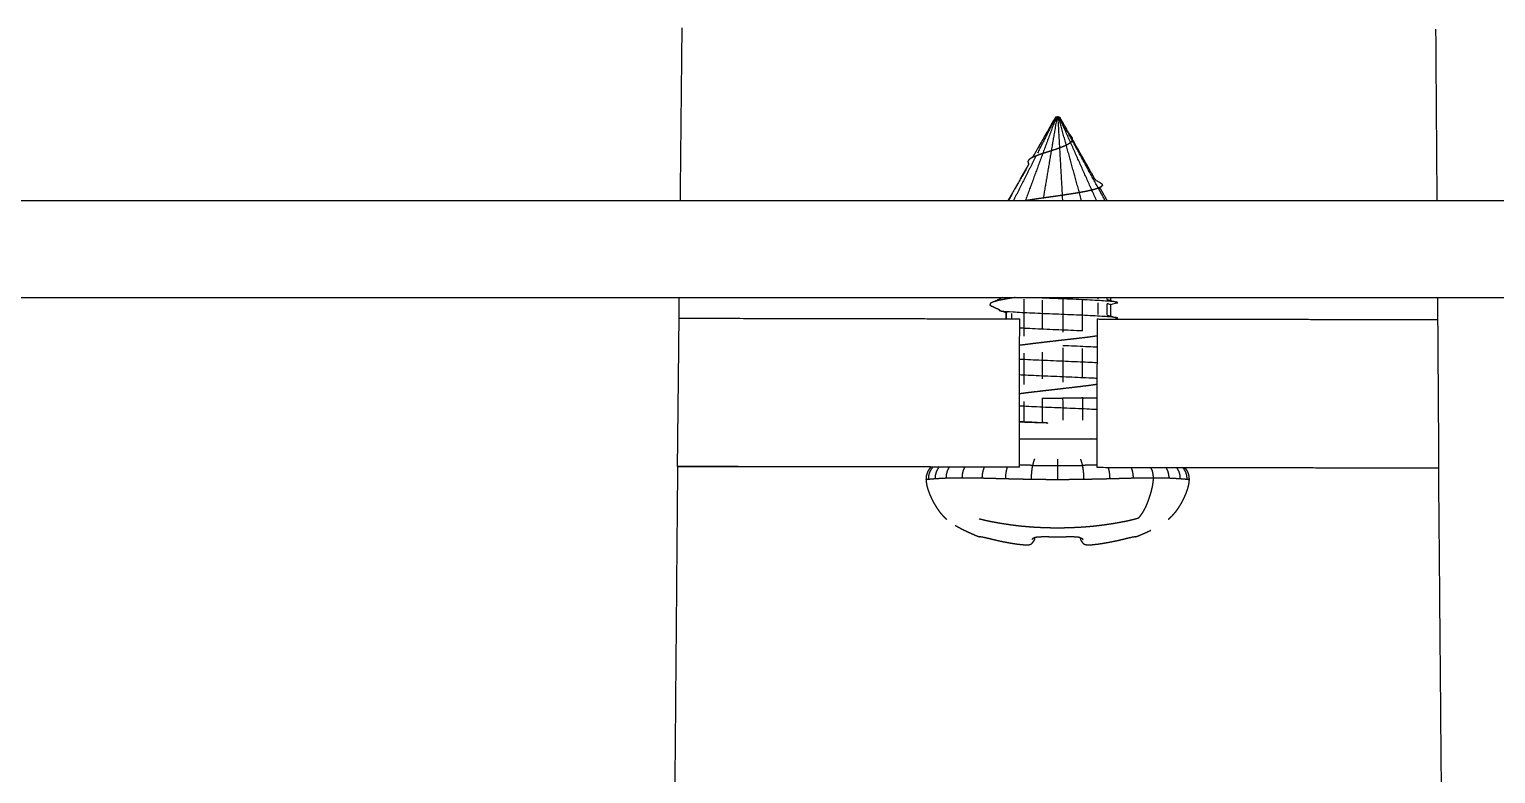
# Model space of a CAD drawing. Header units: millimetres. Extents: x 181 to 381, y 0 to 208.
# Drawn here: x 203.93 to 226.66, y 21.64 to 33.18 of the extents above; entities that cross this region are included whole.
import ezdxf

# ---------------------------------------------------------------- set-up
doc = ezdxf.new("R2010")
doc.units = ezdxf.units.MM
doc.layers.add('Make2D$可见线$曲线', color=7, linetype='Continuous', true_color=0x000000)

msp = doc.modelspace()

# ---------------------------------------------------------------- linework, layer by layer
at = {"layer": 'Make2D$可见线$曲线', "color": 18, "lineweight": -3, "true_color": 0x000000}
for points, degree in [([(214.024, 30.521), (214.038, 31.861), (214.052, 33.201)], 2), ([(225.733, 33.18), (225.742, 31.85), (225.752, 30.521)], 2), ([(219.871, 31.818), (219.873, 31.825), (219.875, 31.831)], 2), ([(219.85, 31.818), (219.611, 31.17), (219.372, 30.522)], 2), ([(219.839, 31.818), (219.664, 31.511), (219.49, 31.204)], 2), ([(219.839, 31.818), (219.666, 31.512), (219.493, 31.207)], 2), ([(219.842, 31.818), (219.701, 31.539), (219.56, 31.26)], 2), ([(219.862, 31.818), (219.756, 31.191), (219.65, 30.564)], 2), ([(219.841, 31.818), (219.84, 31.818), (219.84, 31.818)], 2), ([(219.842, 31.818), (219.841, 31.818), (219.841, 31.818)], 2), ([(219.842, 31.818), (219.843, 31.818), (219.844, 31.818)], 2), ([(219.846, 31.818), (219.845, 31.818), (219.844, 31.818)], 2), ([(219.848, 31.818), (219.847, 31.818), (219.846, 31.818)], 2), ([(219.85, 31.818), (219.849, 31.818), (219.848, 31.818)], 2), ([(219.853, 31.818), (219.851, 31.818), (219.85, 31.818)], 2), ([(219.856, 31.818), (219.854, 31.818), (219.853, 31.818)], 2), ([(219.859, 31.818), (219.857, 31.818), (219.856, 31.818)], 2), ([(219.862, 31.818), (219.86, 31.818), (219.859, 31.818)], 2), ([(219.862, 31.818), (219.863, 31.818), (219.865, 31.818)], 2), ([(219.868, 31.818), (219.867, 31.818), (219.865, 31.818)], 2), ([(219.872, 31.818), (219.87, 31.818), (219.868, 31.818)], 2), ([(219.875, 31.818), (219.873, 31.818), (219.872, 31.818)], 2), ([(219.878, 31.818), (219.877, 31.818), (219.875, 31.818)], 2), ([(219.875, 31.818), (219.912, 31.169), (219.948, 30.521)], 2), ([(219.882, 31.818), (219.88, 31.818), (219.878, 31.818)], 2), ([(219.885, 31.818), (219.883, 31.818), (219.882, 31.818)], 2), ([(219.888, 31.818), (219.886, 31.818), (219.885, 31.818)], 2), ([(219.888, 31.818), (219.889, 31.818), (219.891, 31.818)], 2), ([(220.245, 30.521), (220.066, 31.169), (219.888, 31.818)], 2), ([(219.893, 31.818), (219.892, 31.818), (219.891, 31.818)], 2), ([(219.896, 31.818), (219.894, 31.818), (219.893, 31.818)], 2), ([(219.898, 31.818), (219.897, 31.818), (219.896, 31.818)], 2), ([(219.898, 31.818), (219.899, 31.818), (219.9, 31.818)], 2), ([(220.478, 30.521), (220.188, 31.169), (219.898, 31.818)], 2), ([(219.901, 31.818), (219.9, 31.818), (219.9, 31.818)], 2), ([(219.902, 31.818), (219.902, 31.818), (219.901, 31.818)], 2), ([(219.903, 31.818), (219.903, 31.818), (219.902, 31.818)], 2), ([(220.504, 30.717), (220.204, 31.268), (219.903, 31.818)], 2), ([(219.905, 31.818), (219.98, 31.686), (220.055, 31.554)], 2), ([(220.055, 31.554), (220.064, 31.542), (220.073, 31.531)], 2), ([(220.1, 31.484), (220.1, 31.472), (220.099, 31.461)], 2), ([(220.1, 31.475), (220.279, 31.159), (220.458, 30.844)], 2), ([(219.537, 31.215), (219.363, 30.871), (219.189, 30.527)], 2), ([(219.427, 31.093), (219.264, 30.807), (219.102, 30.521)], 2), ([(219.428, 31.092), (219.267, 30.806), (219.105, 30.521)], 2), ([(220.611, 30.521), (220.561, 30.613), (220.51, 30.706)], 2), ([(220.528, 30.721), (220.585, 30.621), (220.642, 30.521)], 2), ([(245.349, 30.521), (219.898, 30.521), (194.448, 30.521)], 2), ([(194.448, 29.021), (219.898, 29.021), (245.349, 29.021)], 2), ([(214.005, 28.7), (214.006, 28.86), (214.008, 29.021)], 2), ([(218.977, 28.827), (218.915, 28.855), (218.853, 28.883)], 2), ([(220.502, 29.001), (220.502, 29.011), (220.502, 29.021)], 2), ([(220.641, 28.988), (220.641, 29.004), (220.641, 29.021)], 2), ([(220.679, 28.98), (220.718, 28.969), (220.756, 28.958), (220.794, 28.948)], 3), ([(220.691, 29.021), (220.691, 28.999), (220.691, 28.977)], 2), ([(220.691, 28.91), (220.691, 28.822), (220.691, 28.734)], 2), ([(225.762, 29.021), (225.763, 28.85), (225.764, 28.679)], 2), ([(213.98, 26.4), (213.993, 27.55), (214.005, 28.7)], 2), ([(214.005, 28.7), (214.005, 28.7), (214.077, 28.7), (214.283, 28.7), (214.577, 28.699), (214.838, 28.699), (215.005, 28.698)], 3), ([(215.005, 28.698), (217.145, 28.694), (219.285, 28.691)], 2), ([(218.975, 28.827), (218.976, 28.827), (218.976, 28.827), (218.977, 28.827)], 3), ([(219.09, 28.782), (219.051, 28.793), (219.013, 28.804), (218.975, 28.815)], 3), ([(219.07, 28.785), (219.061, 28.789), (219.052, 28.793)], 2), ([(219.07, 28.785), (219.07, 28.738), (219.07, 28.691)], 2), ([(219.074, 28.783), (219.074, 28.737), (219.074, 28.691)], 2), ([(219.158, 28.772), (219.158, 28.731), (219.158, 28.691)], 2), ([(219.28, 26.391), (219.282, 27.541), (219.285, 28.691)], 2), ([(220.485, 28.688), (220.482, 27.538), (220.48, 26.388)], 2), ([(220.485, 28.688), (222.624, 28.685), (224.764, 28.681)], 2), ([(220.502, 28.688), (220.502, 28.692), (220.502, 28.695)], 2), ([(220.679, 28.739), (220.686, 28.737), (220.689, 28.735), (220.69, 28.733)], 3), ([(220.679, 28.739), (220.717, 28.728), (220.755, 28.717), (220.794, 28.706)], 3), ([(220.794, 28.694), (220.787, 28.692), (220.78, 28.69), (220.772, 28.688)], 3), ([(224.764, 28.681), (224.931, 28.68), (225.192, 28.68), (225.486, 28.679), (225.692, 28.679), (225.764, 28.679), (225.764, 28.679)], 3), ([(225.764, 28.679), (225.772, 27.529), (225.78, 26.379)], 2), ([(219.626, 28.322), (219.629, 28.321), (219.631, 28.321), (219.633, 28.321)], 3), ([(219.351, 27.407), (219.351, 27.249), (219.351, 27.092)], 2), ([(220.26, 27.461), (220.26, 27.469), (220.26, 27.476)], 2), ([(213.98, 26.4), (213.935, 21.151), (213.889, 15.901)], 2), ([(213.98, 26.401), (213.98, 26.401), (214.053, 26.401), (214.259, 26.401), (214.553, 26.401), (214.814, 26.401), (214.98, 26.401)], 3), ([(214.98, 26.398), (214.814, 26.399), (214.553, 26.399), (214.259, 26.4), (214.053, 26.4), (213.98, 26.4), (213.98, 26.4)], 3), ([(219.28, 26.391), (217.13, 26.394), (214.98, 26.398)], 2), ([(220.48, 26.388), (222.63, 26.385), (224.78, 26.381)], 2), ([(224.78, 26.381), (224.947, 26.38), (225.208, 26.38), (225.502, 26.379), (225.708, 26.379), (225.78, 26.379), (225.78, 26.379)], 3), ([(225.872, 15.901), (225.826, 21.14), (225.781, 26.379)], 2), ([(219.513, 25.283), (219.512, 25.274), (219.511, 25.264)], 2), ([(219.513, 25.294), (219.513, 25.289), (219.513, 25.283)], 2), ([(220.219, 25.3), (220.186, 25.304), (220.153, 25.307)], 2), ([(220.23, 25.283), (220.23, 25.289), (220.23, 25.294)], 2), ([(220.232, 25.264), (220.231, 25.274), (220.23, 25.283)], 2), ([(221.076, 25.308), (221.076, 25.308), (221.076, 25.308)], 2)]:
    msp.add_open_spline(points, degree=degree, dxfattribs=at)
for points, degree, knots in [([(220.099, 31.461), (220.092, 31.449), (220.086, 31.437), (220.073, 31.425), (220.061, 31.414), (220.042, 31.402), (220.023, 31.39), (219.999, 31.379), (219.975, 31.367), (219.946, 31.355), (219.917, 31.344), (219.884, 31.332), (219.851, 31.32), (219.815, 31.309), (219.78, 31.297), (219.743, 31.286), (219.706, 31.274), (219.67, 31.262), (219.634, 31.25), (219.601, 31.239), (219.567, 31.227), (219.538, 31.216), (219.508, 31.204), (219.484, 31.192), (219.46, 31.18)], 2, [0, 0, 0, 1, 1, 2, 2, 3, 3, 4, 4, 5, 5, 6, 6, 7, 7, 8, 8, 9, 9, 10, 10, 11, 11, 12, 12, 12]), ([(220.073, 31.531), (220.082, 31.519), (220.091, 31.507), (220.096, 31.495), (220.1, 31.484)], 2, [0, 0, 0, 1, 1, 2, 2, 2]), ([(219.427, 31.157), (219.42, 31.145), (219.412, 31.134), (219.413, 31.122), (219.415, 31.111), (219.421, 31.101), (219.428, 31.091)], 2, [0, 0, 0, 1, 1, 2, 2, 2.092499, 2.092499, 2.092499]), ([(219.493, 31.207), (219.477, 31.194), (219.46, 31.18), (219.444, 31.169), (219.427, 31.157)], 2, [14.873673, 14.873673, 14.873673, 15, 15, 16, 16, 16]), ([(220.546, 30.737), (220.521, 30.726), (220.497, 30.714), (220.458, 30.702), (220.419, 30.691), (220.367, 30.679), (220.315, 30.667), (220.252, 30.656), (220.188, 30.644), (220.116, 30.632), (220.044, 30.621), (219.965, 30.609), (219.887, 30.597), (219.805, 30.586), (219.723, 30.574), (219.641, 30.562), (219.559, 30.551), (219.48, 30.539), (219.402, 30.527), (219.381, 30.524), (219.361, 30.521)], 2, [0, 0, 0, 1, 1, 2, 2, 3, 3, 4, 4, 5, 5, 6, 6, 7, 7, 8, 8, 9, 9, 9.285904, 9.285904, 9.285904]), ([(220.458, 30.844), (220.491, 30.826), (220.524, 30.807), (220.542, 30.796), (220.559, 30.784), (220.563, 30.772), (220.567, 30.761), (220.557, 30.749), (220.546, 30.737), (220.528, 30.722), (220.51, 30.706)], 2, [14.821741, 14.821741, 14.821741, 15, 15, 16, 16, 17, 17, 18, 18, 18.148468, 18.148468, 18.148468]), ([(219.023, 29.021), (218.952, 28.988), (218.882, 28.955), (218.856, 28.943), (218.831, 28.931), (218.826, 28.919), (218.821, 28.907), (218.837, 28.895), (218.853, 28.883)], 2, [14.691593, 14.691593, 14.691593, 15, 15, 16, 16, 17, 17, 18, 18, 18]), ([(219.216, 29.021), (219.158, 29.012), (219.1, 29.003), (219.036, 28.991), (218.973, 28.979), (218.927, 28.967), (218.882, 28.955)], 2, [9.263046, 9.263046, 9.263046, 10, 10, 11, 11, 12, 12, 12]), ([(219.351, 28.998), (219.351, 28.913), (219.351, 28.829), (219.351, 28.626), (219.351, 28.424)], 2, [1.8967516, 1.8967516, 1.8967516, 2, 2, 2.526341, 2.526341, 2.526341]), ([(220.794, 28.948), (220.79, 28.949), (220.772, 28.953), (220.718, 28.959), (220.619, 28.967), (220.489, 28.975), (220.334, 28.983), (220.161, 28.991), (219.975, 28.999), (219.797, 29.006), (219.683, 29.011), (219.633, 29.013)], 3, [55.187027, 55.187027, 55.187027, 55.187027, 55.285851, 55.490614, 55.695376, 55.900137, 56.1049, 56.309664, 56.514426, 56.719187, 56.890171, 56.890171, 56.890171, 56.890171]), ([(219.633, 28.982), (219.633, 28.906), (219.633, 28.829), (219.633, 28.679), (219.633, 28.529)], 2, [1.9062919, 1.9062919, 1.9062919, 2, 2, 2.38941, 2.38941, 2.38941]), ([(219.951, 29), (219.951, 28.914), (219.951, 28.829), (219.951, 28.656), (219.951, 28.483)], 2, [1.8958, 1.8958, 1.8958, 2, 2, 2.4492255, 2.4492255, 2.4492255]), ([(220.26, 28.502), (220.26, 28.666), (220.26, 28.829), (220.26, 28.904), (220.26, 28.979)], 2, [1.5756827, 1.5756827, 1.5756827, 2, 2, 2.0919364, 2.0919364, 2.0919364]), ([(220.502, 28.759), (220.502, 28.794), (220.502, 28.829), (220.502, 28.883), (220.502, 28.937)], 2, [1.9091658, 1.9091658, 1.9091658, 2, 2, 2.0657249, 2.0657249, 2.0657249]), ([(220.641, 28.746), (220.641, 28.787), (220.641, 28.829), (220.641, 28.876), (220.641, 28.923)], 2, [1.8918069, 1.8918069, 1.8918069, 2, 2, 2.0576306, 2.0576306, 2.0576306]), ([(220.691, 28.91), (220.691, 28.91), (220.69, 28.911), (220.69, 28.911), (220.688, 28.914), (220.68, 28.916), (220.666, 28.919), (220.66, 28.92), (220.651, 28.922), (220.641, 28.923)], 3, [0, 0, 0, 0, 0.041056, 0.041056, 0.041056, 0.245875, 0.245875, 0.245875, 0.3517227, 0.3517227, 0.3517227, 0.3517227]), ([(220.642, 28.987), (220.651, 28.986), (220.66, 28.985), (220.666, 28.983), (220.672, 28.982), (220.676, 28.981), (220.679, 28.98)], 3, [5.9591069, 5.9591069, 5.9591069, 5.9591069, 6.0632306, 6.0632306, 6.0632306, 6.1417409, 6.1417409, 6.1417409, 6.1417409]), ([(220.679, 28.98), (220.685, 28.979), (220.689, 28.977), (220.69, 28.976), (220.69, 28.975), (220.69, 28.975), (220.69, 28.975)], 3, [6.1417409, 6.1417409, 6.1417409, 6.1417409, 6.2680496, 6.2680496, 6.2680496, 6.2847042, 6.2847042, 6.2847042, 6.2847042]), ([(220.794, 28.936), (220.764, 28.928), (220.732, 28.918), (220.697, 28.908), (220.695, 28.908), (220.693, 28.907), (220.691, 28.907)], 3, [0, 0, 0, 0, 0.1008966, 0.1008966, 0.1008966, 0.1077541, 0.1077541, 0.1077541, 0.1077541]), ([(220.794, 28.936), (220.803, 28.939), (220.807, 28.942), (220.799, 28.946), (220.794, 28.948)], 3, [54.893389, 54.893389, 54.893389, 54.893389, 55.0810877, 55.1870272, 55.1870272, 55.1870272, 55.1870272]), ([(218.975, 28.815), (218.972, 28.816), (218.963, 28.819), (218.964, 28.823), (218.973, 28.826), (218.975, 28.827)], 3, [51.747868, 51.747868, 51.747868, 51.747868, 51.8048904, 52.0096519, 52.0420802, 52.0420802, 52.0420802, 52.0420802]), ([(220.794, 28.706), (220.792, 28.706), (220.78, 28.709), (220.74, 28.715), (220.65, 28.723), (220.529, 28.731), (220.38, 28.739), (220.21, 28.747), (220.028, 28.755), (219.776, 28.765), (219.528, 28.776), (219.315, 28.786), (219.133, 28.796), (219.019, 28.806), (218.981, 28.813), (218.975, 28.815)], 3, [48.896923, 48.896923, 48.896923, 48.896923, 48.938217, 49.142978, 49.34774, 49.552503, 49.757266, 49.962029, 50.16679, 50.371552, 50.781078, 50.98584, 51.190602, 51.600128, 51.747868, 51.747868, 51.747868, 51.747868]), ([(220.641, 28.746), (220.656, 28.744), (220.668, 28.742), (220.676, 28.739), (220.677, 28.739), (220.678, 28.739), (220.679, 28.739)], 3, [5.9550233, 5.9550233, 5.9550233, 5.9550233, 6.1184146, 6.1184146, 6.1184146, 6.1395082, 6.1395082, 6.1395082, 6.1395082]), ([(220.794, 28.694), (220.8, 28.696), (220.807, 28.7), (220.802, 28.704), (220.794, 28.706)], 3, [48.6030152, 48.6030152, 48.6030152, 48.6030152, 48.7334539, 48.8969234, 48.8969234, 48.8969234, 48.8969234]), ([(220.484, 28.424), (220.41, 28.414), (220.335, 28.404), (220.236, 28.392), (220.138, 28.38), (220.034, 28.369), (219.93, 28.357), (219.825, 28.345), (219.72, 28.333), (219.618, 28.321), (219.516, 28.309), (219.421, 28.297), (219.327, 28.285), (219.305, 28.282), (219.284, 28.279)], 2, [3.162319, 3.162319, 3.162319, 4, 4, 5, 5, 6, 6, 7, 7, 8, 8, 9, 9, 9.253137, 9.253137, 9.253137]), ([(220.261, 28.502), (220.26, 28.503), (220.201, 28.505), (220.02, 28.513), (219.764, 28.524), (219.523, 28.534), (219.384, 28.541), (219.309, 28.545), (219.285, 28.546)], 3, [43.610399, 43.610399, 43.610399, 43.610399, 43.614393, 43.819155, 44.228681, 44.433443, 44.638205, 44.743676, 44.743676, 44.743676, 44.743676]), ([(220.484, 28.25), (220.477, 28.25), (220.421, 28.253), (220.257, 28.261), (220.074, 28.269), (219.951, 28.274)], 3, [37.03105, 37.03105, 37.03105, 37.03105, 37.0619956, 37.2667577, 37.6688962, 37.6688962, 37.6688962, 37.6688962]), ([(219.951, 28.241), (219.951, 28.151), (219.951, 28.06), (219.951, 27.884), (219.951, 27.708)], 2, [2.76352, 2.76352, 2.76352, 3, 3, 3.5878222, 3.5878222, 3.5878222]), ([(220.26, 27.777), (220.26, 27.918), (220.26, 28.06), (220.26, 28.144), (220.26, 28.228)], 2, [0.5282885, 0.5282885, 0.5282885, 1, 1, 1.2192599, 1.2192599, 1.2192599]), ([(220.484, 28.008), (220.395, 28.013), (220.235, 28.02), (219.998, 28.03), (219.746, 28.041), (219.5, 28.051), (219.339, 28.059), (219.287, 28.062), (219.283, 28.062)], 3, [30.741225, 30.741225, 30.741225, 30.741225, 31.123887, 31.328649, 31.53341, 31.942936, 32.147699, 32.164905, 32.164905, 32.164905, 32.164905]), ([(219.351, 28.16), (219.351, 28.11), (219.351, 28.06), (219.351, 27.865), (219.351, 27.671)], 2, [2.8688846, 2.8688846, 2.8688846, 3, 3, 3.6495925, 3.6495925, 3.6495925]), ([(219.633, 28.176), (219.633, 28.118), (219.633, 28.06), (219.633, 27.909), (219.633, 27.759)], 2, [2.8487391, 2.8487391, 2.8487391, 3, 3, 3.5024192, 3.5024192, 3.5024192]), ([(220.483, 27.766), (220.455, 27.768), (220.376, 27.772), (220.232, 27.778), (219.99, 27.789), (219.734, 27.799), (219.496, 27.81), (219.367, 27.816), (219.3, 27.82), (219.283, 27.821)], 3, [24.4518, 24.4518, 24.4518, 24.4518, 24.57149, 24.776251, 24.981013, 25.390539, 25.595301, 25.800063, 25.875132, 25.875132, 25.875132, 25.875132]), ([(220.483, 27.673), (220.445, 27.668), (220.408, 27.662), (220.313, 27.65), (220.218, 27.638), (220.115, 27.626), (220.013, 27.614), (219.908, 27.602), (219.803, 27.59), (219.699, 27.578), (219.596, 27.566), (219.498, 27.555), (219.399, 27.543), (219.341, 27.535), (219.282, 27.527)], 2, [2.558741, 2.558741, 2.558741, 3, 3, 4, 4, 5, 5, 6, 6, 7, 7, 8, 8, 8.658926, 8.658926, 8.658926]), ([(220.482, 27.282), (220.481, 27.282), (220.385, 27.288), (220.215, 27.296), (219.968, 27.306), (219.779, 27.314), (219.594, 27.322), (219.425, 27.33), (219.326, 27.335), (219.282, 27.337)], 3, [11.872682, 11.872682, 11.872682, 11.872682, 11.876218, 12.285745, 12.490507, 12.695269, 12.90003, 13.104794, 13.295616, 13.295616, 13.295616, 13.295616]), ([(219.633, 27.461), (219.672, 27.461), (219.711, 27.461), (219.751, 27.461), (219.79, 27.461), (219.831, 27.461), (219.871, 27.461), (219.911, 27.461), (219.951, 27.461), (219.951, 27.29), (219.951, 27.119)], 2, [0, 0, 0, 1, 1, 2, 2, 3, 3, 4, 4, 4.921414, 4.921414, 4.921414]), ([(219.633, 27.461), (219.633, 27.276), (219.633, 27.09), (219.633, 27.09), (219.633, 27.09)], 2, [4.000256, 4.000256, 4.000256, 5, 5, 5.001428, 5.001428, 5.001428]), ([(220.26, 27.461), (220.224, 27.461), (220.187, 27.461), (220.149, 27.461), (220.111, 27.461), (220.071, 27.461), (220.032, 27.461), (219.991, 27.461), (219.951, 27.461)], 2, [0, 0, 0, 1, 1, 2, 2, 3, 3, 4, 4, 4]), ([(220.483, 27.461), (220.466, 27.461), (220.45, 27.461), (220.421, 27.461), (220.392, 27.461), (220.361, 27.461), (220.329, 27.461), (220.294, 27.461), (220.26, 27.461), (220.26, 27.29), (220.26, 27.119)], 2, [0.373832, 0.373832, 0.373832, 1, 1, 2, 2, 3, 3, 4, 4, 4.921414, 4.921414, 4.921414]), ([(219.723, 27.075), (219.697, 27.076), (219.61, 27.079), (219.468, 27.086), (219.351, 27.092), (219.292, 27.095), (219.282, 27.095)], 3, [6.4668432, 6.4668432, 6.4668432, 6.4668432, 6.5523964, 6.7571595, 6.9619215, 7.0061715, 7.0061715, 7.0061715, 7.0061715]), ([(219.723, 27.075), (219.714, 27.075), (219.705, 27.075), (219.696, 27.075), (219.68, 27.076), (219.664, 27.076), (219.648, 27.076), (219.589, 27.078), (219.533, 27.08), (219.48, 27.081), (219.479, 27.081), (219.479, 27.081), (219.479, 27.081), (219.426, 27.083), (219.376, 27.084), (219.33, 27.086), (219.319, 27.086), (219.308, 27.086), (219.297, 27.087), (219.292, 27.087), (219.287, 27.087), (219.282, 27.087)], 3, [0, 0, 0, 0, 0.0320525, 0.0320525, 0.0320525, 0.088975, 0.088975, 0.088975, 0.2983914, 0.2983914, 0.2983914, 0.3000294, 0.3000294, 0.3000294, 0.5086844, 0.5086844, 0.5086844, 0.5604735, 0.5604735, 0.5604735, 0.5858038, 0.5858038, 0.5858038, 0.5858038]), ([(219.633, 27.09), (219.64, 27.089), (219.647, 27.087), (219.654, 27.086), (219.668, 27.084), (219.683, 27.081), (219.698, 27.079), (219.706, 27.077), (219.715, 27.076), (219.723, 27.075)], 3, [0.5398047, 0.5398047, 0.5398047, 0.5398047, 0.5695003, 0.5695003, 0.5695003, 0.6298186, 0.6298186, 0.6298186, 0.6641591, 0.6641591, 0.6641591, 0.6641591]), ([(217.94, 26.393), (217.93, 26.382), (217.92, 26.371), (217.905, 26.345), (217.89, 26.319), (217.881, 26.291), (217.872, 26.262), (217.87, 26.231), (217.867, 26.2)], 2, [3.527516, 3.527516, 3.527516, 4, 4, 5, 5, 6, 6, 7, 7, 7]), ([(217.886, 26.368), (217.887, 26.368), (217.888, 26.368), (217.9, 26.38), (217.911, 26.393)], 2, [17, 17, 17, 18, 18, 18.535471, 18.535471, 18.535471]), ([(218.035, 26.393), (218.029, 26.386), (218.022, 26.378), (218.008, 26.352), (217.994, 26.327), (217.985, 26.298), (217.977, 26.27), (217.975, 26.239), (217.972, 26.208)], 2, [8.688173, 8.688173, 8.688173, 9, 9, 10, 10, 11, 11, 12, 12, 12]), ([(218.146, 26.218), (218.149, 26.248), (218.151, 26.278), (218.159, 26.306), (218.166, 26.334), (218.179, 26.36), (218.192, 26.386), (218.195, 26.389), (218.198, 26.393)], 2, [0, 0, 0, 1, 1, 2, 2, 3, 3, 3.150499, 3.150499, 3.150499]), ([(218.432, 26.392), (218.431, 26.391), (218.43, 26.389), (218.419, 26.363), (218.407, 26.338), (218.401, 26.31), (218.394, 26.282), (218.392, 26.252), (218.389, 26.222)], 2, [4.923551, 4.923551, 4.923551, 5, 5, 6, 6, 7, 7, 8, 8, 8]), ([(218.735, 26.392), (218.733, 26.389), (218.732, 26.386), (218.723, 26.36), (218.714, 26.334), (218.708, 26.306), (218.703, 26.278), (218.701, 26.248), (218.699, 26.218)], 2, [4.869999, 4.869999, 4.869999, 5, 5, 6, 6, 7, 7, 8, 8, 8]), ([(219.091, 26.391), (219.088, 26.385), (219.086, 26.378), (219.08, 26.352), (219.074, 26.327), (219.07, 26.298), (219.066, 26.27), (219.064, 26.239), (219.063, 26.208)], 2, [8.724609, 8.724609, 8.724609, 9, 9, 10, 10, 11, 11, 12, 12, 12]), ([(219.466, 26.2), (219.467, 26.231), (219.469, 26.262), (219.471, 26.291), (219.473, 26.319), (219.476, 26.345), (219.479, 26.371), (219.484, 26.395), (219.488, 26.418), (219.439, 26.419), (219.391, 26.42), (219.342, 26.421), (219.294, 26.422), (219.287, 26.422), (219.281, 26.422)], 2, [0, 0, 0, 1, 1, 2, 2, 3, 3, 4, 4, 5, 5, 6, 6, 6.134421, 6.134421, 6.134421]), ([(219.488, 26.418), (219.494, 26.44), (219.499, 26.462), (219.505, 26.481), (219.512, 26.5), (219.515, 26.509), (219.519, 26.519)], 2, [0, 0, 0, 1, 1, 2, 2, 2.609469, 2.609469, 2.609469]), ([(219.488, 26.418), (219.536, 26.418), (219.585, 26.417), (219.633, 26.416), (219.681, 26.416), (219.728, 26.415), (219.776, 26.415), (219.824, 26.415), (219.872, 26.415), (219.872, 26.391), (219.872, 26.368), (219.872, 26.342), (219.872, 26.316), (219.872, 26.287), (219.872, 26.258), (219.872, 26.227), (219.872, 26.196)], 2, [0, 0, 0, 1, 1, 2, 2, 3, 3, 4, 4, 5, 5, 6, 6, 7, 7, 8, 8, 8]), ([(219.872, 26.516), (219.872, 26.506), (219.872, 26.497), (219.872, 26.477), (219.872, 26.458), (219.872, 26.437), (219.872, 26.415)], 2, [9.385409, 9.385409, 9.385409, 10, 10, 11, 11, 12, 12, 12]), ([(219.872, 26.415), (219.919, 26.415), (219.967, 26.415), (220.015, 26.415), (220.063, 26.416), (220.111, 26.416), (220.159, 26.417), (220.207, 26.418), (220.255, 26.418), (220.26, 26.395), (220.264, 26.371), (220.267, 26.345), (220.27, 26.319), (220.272, 26.291), (220.275, 26.262), (220.276, 26.231), (220.277, 26.2)], 2, [0, 0, 0, 1, 1, 2, 2, 3, 3, 4, 4, 5, 5, 6, 6, 7, 7, 8, 8, 8]), ([(220.226, 26.514), (220.229, 26.507), (220.232, 26.5), (220.238, 26.481), (220.244, 26.462), (220.25, 26.44), (220.255, 26.418)], 2, [9.560328, 9.560328, 9.560328, 10, 10, 11, 11, 12, 12, 12]), ([(220.48, 26.422), (220.465, 26.422), (220.45, 26.422), (220.401, 26.421), (220.353, 26.42), (220.304, 26.419), (220.255, 26.418)], 2, [1.68047, 1.68047, 1.68047, 2, 2, 3, 3, 4, 4, 4]), ([(220.654, 26.388), (220.655, 26.383), (220.657, 26.378), (220.663, 26.352), (220.67, 26.327), (220.674, 26.298), (220.677, 26.27), (220.679, 26.239), (220.681, 26.208)], 2, [4.788768, 4.788768, 4.788768, 5, 5, 6, 6, 7, 7, 8, 8, 8]), ([(221.011, 26.388), (221.011, 26.387), (221.012, 26.386), (221.021, 26.36), (221.029, 26.334), (221.035, 26.306), (221.04, 26.278), (221.042, 26.248), (221.044, 26.218)], 2, [4.957438, 4.957438, 4.957438, 5, 5, 6, 6, 7, 7, 8, 8, 8]), ([(221.314, 26.387), (221.325, 26.362), (221.336, 26.338), (221.343, 26.31), (221.349, 26.282), (221.352, 26.252), (221.354, 26.222)], 2, [5.032753, 5.032753, 5.032753, 6, 6, 7, 7, 8, 8, 8]), ([(221.55, 26.386), (221.551, 26.386), (221.551, 26.386), (221.564, 26.36), (221.577, 26.334), (221.585, 26.306), (221.592, 26.278), (221.595, 26.248), (221.597, 26.218)], 2, [4.983511, 4.983511, 4.983511, 5, 5, 6, 6, 7, 7, 8, 8, 8]), ([(221.714, 26.386), (221.717, 26.382), (221.721, 26.378), (221.735, 26.352), (221.75, 26.327), (221.758, 26.298), (221.766, 26.27), (221.769, 26.239), (221.771, 26.208)], 2, [4.829158, 4.829158, 4.829158, 5, 5, 6, 6, 7, 7, 8, 8, 8]), ([(221.809, 26.386), (221.816, 26.378), (221.823, 26.371), (221.838, 26.345), (221.854, 26.319), (221.862, 26.291), (221.871, 26.262), (221.874, 26.231), (221.876, 26.2)], 2, [3.678678, 3.678678, 3.678678, 4, 4, 5, 5, 6, 6, 7, 7, 7]), ([(221.838, 26.386), (221.847, 26.377), (221.855, 26.368), (221.856, 26.368), (221.857, 26.368)], 2, [15.61502, 15.61502, 15.61502, 16, 16, 17, 17, 17]), ([(217.886, 26.368), (217.87, 26.342), (217.855, 26.316), (217.846, 26.287), (217.837, 26.258), (217.835, 26.227), (217.832, 26.196), (217.836, 26.161), (217.84, 26.126), (217.849, 26.089), (217.859, 26.053), (217.872, 26.015), (217.886, 25.977), (217.903, 25.939), (217.919, 25.901), (217.939, 25.865), (217.958, 25.828), (217.979, 25.793), (218, 25.758), (218.024, 25.725), (218.047, 25.692), (218.073, 25.662), (218.099, 25.632), (218.127, 25.605), (218.155, 25.578)], 2, [0, 0, 0, 1, 1, 2, 2, 3, 3, 4, 4, 5, 5, 6, 6, 7, 7, 8, 8, 9, 9, 10, 10, 11, 11, 12, 12, 12]), ([(221.354, 26.222), (221.318, 26.222), (221.282, 26.221), (221.244, 26.221), (221.207, 26.221), (221.167, 26.22), (221.127, 26.219), (221.086, 26.218), (221.044, 26.218), (221.001, 26.217), (220.958, 26.216), (220.913, 26.214), (220.869, 26.213), (220.822, 26.212), (220.776, 26.211), (220.728, 26.21), (220.681, 26.208), (220.631, 26.207), (220.582, 26.206), (220.532, 26.205), (220.481, 26.204), (220.43, 26.203), (220.379, 26.201), (220.328, 26.2), (220.277, 26.2), (220.226, 26.199), (220.175, 26.198), (220.125, 26.197), (220.074, 26.197), (220.023, 26.196), (219.973, 26.196), (219.922, 26.196), (219.872, 26.196), (219.821, 26.196), (219.771, 26.196), (219.72, 26.196), (219.669, 26.197), (219.619, 26.197), (219.568, 26.198), (219.517, 26.199), (219.466, 26.2), (219.415, 26.2), (219.364, 26.201), (219.313, 26.203), (219.262, 26.204), (219.212, 26.205), (219.161, 26.206), (219.112, 26.207), (219.063, 26.208), (219.015, 26.21), (218.967, 26.211), (218.921, 26.212), (218.875, 26.213), (218.83, 26.214), (218.785, 26.216), (218.742, 26.217), (218.699, 26.218), (218.658, 26.218), (218.616, 26.219), (218.576, 26.22), (218.537, 26.221), (218.499, 26.221), (218.461, 26.221), (218.425, 26.222), (218.389, 26.222), (218.356, 26.222), (218.322, 26.221), (218.291, 26.221), (218.259, 26.221), (218.23, 26.22), (218.201, 26.219), (218.173, 26.218), (218.146, 26.218), (218.121, 26.217), (218.096, 26.216), (218.073, 26.214), (218.051, 26.213), (218.03, 26.212), (218.009, 26.211), (217.991, 26.21), (217.972, 26.208), (217.956, 26.207), (217.939, 26.206), (217.925, 26.205), (217.911, 26.204), (217.899, 26.203), (217.887, 26.201), (217.877, 26.2), (217.867, 26.2), (217.86, 26.199), (217.852, 26.198), (217.847, 26.197), (217.841, 26.197), (217.838, 26.196), (217.834, 26.196), (217.833, 26.196), (217.832, 26.196)], 2, [0, 0, 0, 1, 1, 2, 2, 3, 3, 4, 4, 5, 5, 6, 6, 7, 7, 8, 8, 9, 9, 10, 10, 11, 11, 12, 12, 13, 13, 14, 14, 15, 15, 16, 16, 17, 17, 18, 18, 19, 19, 20, 20, 21, 21, 22, 22, 23, 23, 24, 24, 25, 25, 26, 26, 27, 27, 28, 28, 29, 29, 30, 30, 31, 31, 32, 32, 33, 33, 34, 34, 35, 35, 36, 36, 37, 37, 38, 38, 39, 39, 40, 40, 41, 41, 42, 42, 43, 43, 44, 44, 45, 45, 46, 46, 47, 47, 48, 48, 48]), ([(221.911, 26.196), (221.91, 26.196), (221.909, 26.196), (221.906, 26.196), (221.902, 26.197), (221.897, 26.197), (221.891, 26.198), (221.884, 26.199), (221.876, 26.2), (221.866, 26.2), (221.856, 26.201), (221.844, 26.203), (221.832, 26.204), (221.818, 26.205), (221.804, 26.206), (221.787, 26.207), (221.771, 26.208), (221.753, 26.21), (221.734, 26.211), (221.713, 26.212), (221.693, 26.213), (221.67, 26.214), (221.647, 26.216), (221.622, 26.217), (221.597, 26.218), (221.57, 26.218), (221.543, 26.219), (221.513, 26.22), (221.484, 26.221), (221.453, 26.221), (221.421, 26.221), (221.388, 26.222), (221.354, 26.222), (221.352, 26.189), (221.35, 26.157), (221.344, 26.123), (221.339, 26.089), (221.33, 26.054), (221.322, 26.02), (221.312, 25.985), (221.302, 25.951), (221.291, 25.919), (221.28, 25.886), (221.269, 25.855), (221.257, 25.824), (221.245, 25.796), (221.233, 25.768), (221.22, 25.743), (221.208, 25.718), (221.195, 25.697), (221.182, 25.676), (221.17, 25.659), (221.158, 25.642), (221.147, 25.628), (221.136, 25.614), (221.128, 25.605), (221.119, 25.596), (221.103, 25.591), (221.086, 25.587), (221.062, 25.581), (221.038, 25.574), (221.009, 25.568), (220.981, 25.561), (220.949, 25.554), (220.917, 25.547), (220.882, 25.541), (220.847, 25.534), (220.81, 25.527), (220.773, 25.521), (220.735, 25.514), (220.696, 25.508), (220.655, 25.502), (220.615, 25.496), (220.574, 25.49), (220.533, 25.485), (220.49, 25.48), (220.448, 25.475), (220.404, 25.471), (220.36, 25.467), (220.314, 25.463), (220.268, 25.459), (220.221, 25.457), (220.173, 25.454), (220.124, 25.452), (220.074, 25.449), (220.024, 25.448), (219.973, 25.447), (219.923, 25.446), (219.872, 25.446), (219.821, 25.446), (219.77, 25.447), (219.72, 25.448), (219.669, 25.449), (219.62, 25.452), (219.57, 25.454), (219.523, 25.457), (219.475, 25.459), (219.429, 25.463), (219.383, 25.467), (219.339, 25.471), (219.295, 25.475), (219.253, 25.48), (219.211, 25.485), (219.169, 25.49), (219.128, 25.496), (219.088, 25.502), (219.048, 25.508), (219.009, 25.514), (218.97, 25.521), (218.933, 25.527), (218.896, 25.534), (218.861, 25.541), (218.827, 25.547), (218.795, 25.554), (218.763, 25.561), (218.734, 25.568), (218.706, 25.574), (218.682, 25.581), (218.657, 25.587)], 2, [59, 59, 59, 60, 60, 61, 61, 62, 62, 63, 63, 64, 64, 65, 65, 66, 66, 67, 67, 68, 68, 69, 69, 70, 70, 71, 71, 72, 72, 73, 73, 74, 74, 75, 75, 76, 76, 77, 77, 78, 78, 79, 79, 80, 80, 81, 81, 82, 82, 83, 83, 84, 84, 85, 85, 86, 86, 87, 87, 88, 88, 89, 89, 90, 90, 91, 91, 92, 92, 93, 93, 94, 94, 95, 95, 96, 96, 97, 97, 98, 98, 99, 99, 100, 100, 101, 101, 102, 102, 103, 103, 104, 104, 105, 105, 106, 106, 107, 107, 108, 108, 109, 109, 110, 110, 111, 111, 112, 112, 113, 113, 114, 114, 115, 115, 116, 116, 117, 117, 118, 118, 118]), ([(221.857, 26.368), (221.873, 26.342), (221.888, 26.316), (221.897, 26.287), (221.906, 26.258), (221.909, 26.227), (221.911, 26.196), (221.907, 26.161), (221.903, 26.126), (221.894, 26.089), (221.885, 26.053), (221.871, 26.015), (221.858, 25.977), (221.841, 25.939), (221.824, 25.901), (221.805, 25.865), (221.786, 25.828), (221.764, 25.793), (221.743, 25.758), (221.72, 25.725), (221.696, 25.692), (221.67, 25.662), (221.644, 25.632), (221.616, 25.605), (221.588, 25.578)], 2, [-3, -3, -3, -2, -2, -1, -1, 0, 0, 1, 1, 2, 2, 3, 3, 4, 4, 5, 5, 6, 6, 7, 7, 8, 8, 9, 9, 9]), ([(218.676, 25.309), (218.671, 25.309), (218.667, 25.308), (218.663, 25.308), (218.658, 25.307), (218.65, 25.31), (218.642, 25.313), (218.626, 25.319), (218.611, 25.325), (218.586, 25.336), (218.561, 25.347), (218.529, 25.361), (218.497, 25.375), (218.461, 25.392), (218.425, 25.409), (218.388, 25.428), (218.351, 25.447), (218.316, 25.467), (218.282, 25.487)], 2, [43, 43, 43, 44, 44, 45, 45, 46, 46, 47, 47, 48, 48, 49, 49, 50, 50, 51, 51, 52, 52, 52]), ([(219.499, 25.244), (219.496, 25.239), (219.492, 25.234), (219.488, 25.228), (219.483, 25.222), (219.479, 25.216), (219.474, 25.211), (219.47, 25.206), (219.467, 25.201), (219.464, 25.198), (219.462, 25.195), (219.452, 25.191), (219.442, 25.186), (219.438, 25.185), (219.434, 25.184), (219.415, 25.182), (219.396, 25.18), (219.364, 25.182), (219.332, 25.184), (219.29, 25.189), (219.249, 25.193), (219.201, 25.201), (219.154, 25.208), (219.103, 25.217), (219.053, 25.226), (219.005, 25.236), (218.956, 25.246), (218.912, 25.257), (218.867, 25.267), (218.827, 25.277), (218.788, 25.286), (218.757, 25.293), (218.727, 25.3), (218.707, 25.304), (218.688, 25.307), (218.678, 25.308), (218.667, 25.308)], 2, [-16, -16, -16, -15, -15, -14, -14, -13, -13, -12, -12, -11, -11, -10, -10, -9, -9, -8, -8, -7, -7, -6, -6, -5, -5, -4, -4, -3, -3, -2, -2, -1, -1, 0, 0, 1, 1, 2, 2, 2]), ([(219.532, 25.301), (219.513, 25.294), (219.494, 25.287), (219.484, 25.278), (219.475, 25.269)], 2, [0, 0, 0, 1, 1, 2, 2, 2]), ([(219.511, 25.264), (219.509, 25.261), (219.507, 25.257), (219.503, 25.251), (219.499, 25.244)], 2, [0, 0, 0, 1, 1, 2, 2, 2]), ([(219.59, 25.307), (219.59, 25.307), (219.59, 25.307), (219.557, 25.304), (219.524, 25.3)], 2, [0.99355, 0.99355, 0.99355, 1, 1, 2, 2, 2]), ([(220.153, 25.307), (220.111, 25.308), (220.069, 25.308), (220.021, 25.308), (219.973, 25.307), (219.922, 25.307), (219.872, 25.306), (219.821, 25.307), (219.77, 25.307), (219.722, 25.308), (219.674, 25.308), (219.632, 25.308), (219.59, 25.307)], 2, [-3, -3, -3, -2, -2, -1, -1, 0, 0, 1, 1, 2, 2, 3, 3, 3]), ([(220.212, 25.301), (220.231, 25.294), (220.25, 25.287), (220.259, 25.278), (220.268, 25.269)], 2, [0, 0, 0, 1, 1, 2, 2, 2]), ([(220.244, 25.244), (220.24, 25.251), (220.237, 25.257), (220.235, 25.261), (220.232, 25.264)], 2, [2, 2, 2, 3, 3, 4, 4, 4]), ([(221.076, 25.308), (221.066, 25.308), (221.055, 25.307), (221.036, 25.304), (221.017, 25.3), (220.986, 25.293), (220.955, 25.286), (220.916, 25.277), (220.877, 25.267), (220.832, 25.257), (220.787, 25.246), (220.738, 25.236), (220.69, 25.226), (220.64, 25.217), (220.59, 25.208), (220.542, 25.201), (220.494, 25.193), (220.453, 25.189), (220.411, 25.184), (220.38, 25.182), (220.348, 25.18), (220.329, 25.182), (220.309, 25.184), (220.305, 25.185), (220.301, 25.186), (220.291, 25.191), (220.281, 25.195), (220.279, 25.198), (220.277, 25.201), (220.273, 25.206), (220.269, 25.211), (220.265, 25.216), (220.26, 25.222), (220.256, 25.228), (220.251, 25.234), (220.248, 25.239), (220.244, 25.244)], 2, [-10, -10, -10, -9, -9, -8, -8, -7, -7, -6, -6, -5, -5, -4, -4, -3, -3, -2, -2, -1, -1, 0, 0, 1, 1, 2, 2, 3, 3, 4, 4, 5, 5, 6, 6, 7, 7, 8, 8, 8]), ([(221.319, 25.409), (221.283, 25.392), (221.247, 25.375), (221.215, 25.361), (221.182, 25.347), (221.157, 25.336), (221.132, 25.325), (221.117, 25.319), (221.102, 25.313), (221.093, 25.31), (221.085, 25.307), (221.081, 25.308), (221.076, 25.308), (221.072, 25.309), (221.068, 25.309)], 2, [10, 10, 10, 11, 11, 12, 12, 13, 13, 14, 14, 15, 15, 16, 16, 17, 17, 17])]:
    msp.add_open_spline(points, degree=degree, knots=knots, dxfattribs=at)
msp.add_rational_spline([(219.281, 26.828), (219.818, 26.828), (220.371, 26.828), (220.427, 26.828), (220.482, 26.828)], [0.854393516108, 0.864645438785, 1, 0.984380023515, 0.970426071709], degree=2, knots=[1.076956, 1.076956, 1.076956, 2.002061, 2.002061, 2.108818, 2.108818, 2.108818], dxfattribs=at)

doc.saveas('drawing.dxf')
